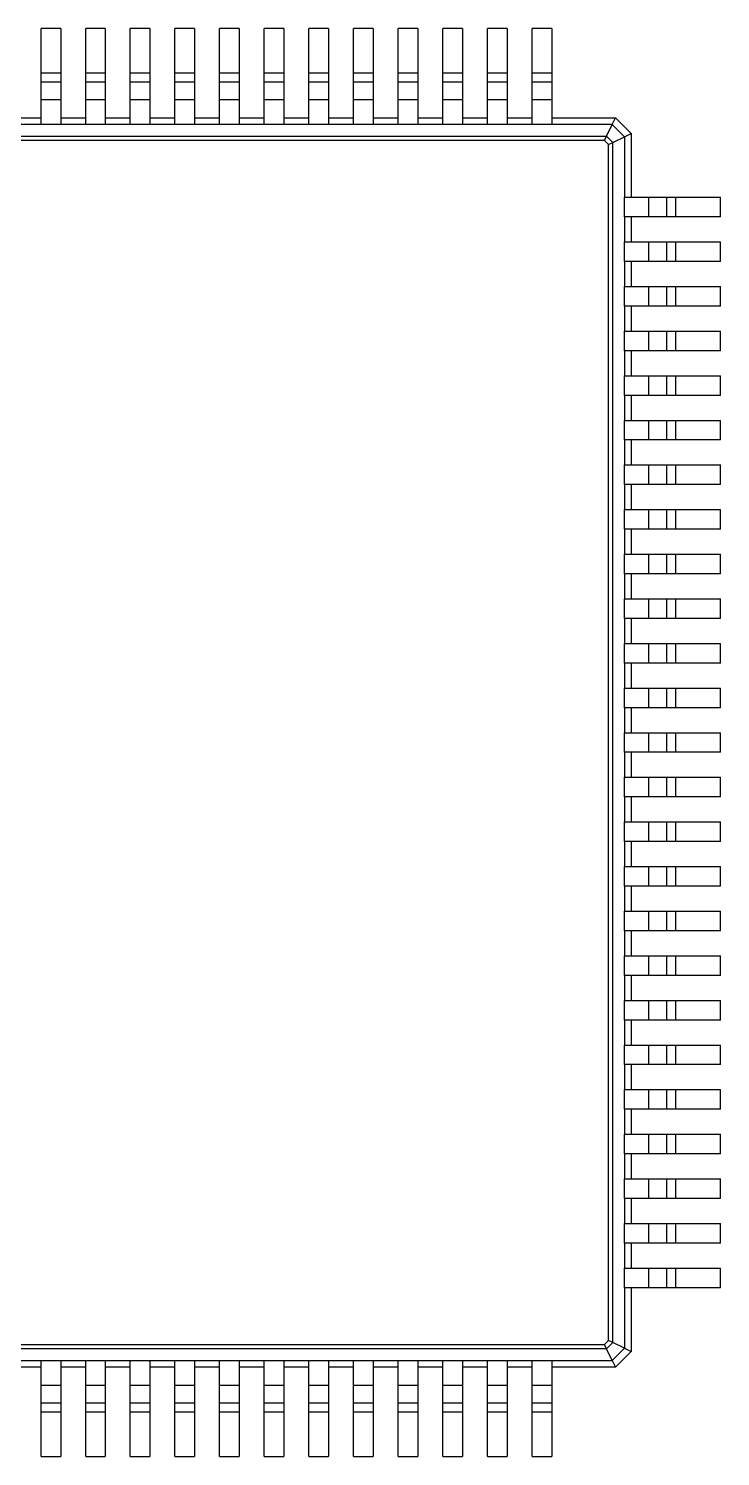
# Model space of a CAD drawing. Header units: millimetres. Extents: x -17 to 297, y -6 to 233.
# Drawn here: x 34.95 to 42.7, y 50.95 to 66.95 of the extents above; entities that cross this region are included whole.
import ezdxf

# ---------------------------------------------------------------- set-up
doc = ezdxf.new("R2010")
doc.units = ezdxf.units.MM
doc.header["$MEASUREMENT"] = 0
doc.layers.add('图层0000', color=7, linetype='Continuous', lineweight=25)

msp = doc.modelspace()

# ---------------------------------------------------------------- linework, layer by layer
at = {"layer": '图层0000', "color": 7, "linetype": 'Continuous', "lineweight": 25}
for p, q in [((35.092, 66.45), (35.092, 66.95)), ((35.312, 66.95), (35.092, 66.95)), ((35.312, 66.95), (35.312, 66.45)), ((35.592, 66.45), (35.592, 66.95)), ((35.812, 66.95), (35.592, 66.95)), ((35.812, 66.95), (35.812, 66.45)), ((36.092, 66.45), (36.092, 66.95)), ((36.312, 66.95), (36.092, 66.95)), ((36.312, 66.95), (36.312, 66.45)), ((36.592, 66.45), (36.592, 66.95)), ((36.812, 66.95), (36.592, 66.95)), ((36.812, 66.95), (36.812, 66.45)), ((37.092, 66.45), (37.092, 66.95)), ((37.312, 66.95), (37.092, 66.95)), ((37.312, 66.95), (37.312, 66.45)), ((37.592, 66.45), (37.592, 66.95)), ((37.812, 66.95), (37.592, 66.95)), ((37.812, 66.95), (37.812, 66.45)), ((38.092, 66.45), (38.092, 66.95)), ((38.312, 66.95), (38.092, 66.95)), ((38.312, 66.95), (38.312, 66.45)), ((38.592, 66.45), (38.592, 66.95)), ((38.812, 66.95), (38.592, 66.95)), ((38.812, 66.95), (38.812, 66.45)), ((39.092, 66.45), (39.092, 66.95)), ((39.312, 66.95), (39.092, 66.95)), ((39.312, 66.95), (39.312, 66.45)), ((39.592, 66.45), (39.592, 66.95)), ((39.812, 66.95), (39.592, 66.95)), ((39.812, 66.95), (39.812, 66.45)), ((40.092, 66.45), (40.092, 66.95)), ((40.312, 66.95), (40.092, 66.95)), ((40.312, 66.95), (40.312, 66.45)), ((40.592, 66.45), (40.592, 66.95)), ((40.812, 66.95), (40.592, 66.95)), ((40.812, 66.95), (40.812, 66.45)), ((35.092, 66.35), (35.092, 66.45)), ((35.312, 66.45), (35.092, 66.45)), ((35.312, 66.45), (35.312, 66.35)), ((35.592, 66.35), (35.592, 66.45)), ((35.812, 66.45), (35.592, 66.45)), ((35.812, 66.45), (35.812, 66.35)), ((36.092, 66.35), (36.092, 66.45)), ((36.312, 66.45), (36.092, 66.45)), ((36.312, 66.45), (36.312, 66.35)), ((36.592, 66.35), (36.592, 66.45)), ((36.812, 66.45), (36.592, 66.45)), ((36.812, 66.45), (36.812, 66.35)), ((37.092, 66.35), (37.092, 66.45)), ((37.312, 66.45), (37.092, 66.45)), ((37.312, 66.45), (37.312, 66.35)), ((37.592, 66.35), (37.592, 66.45)), ((37.812, 66.45), (37.592, 66.45)), ((37.812, 66.45), (37.812, 66.35)), ((38.092, 66.35), (38.092, 66.45)), ((38.312, 66.45), (38.092, 66.45)), ((38.312, 66.45), (38.312, 66.35)), ((38.592, 66.35), (38.592, 66.45)), ((38.812, 66.45), (38.592, 66.45)), ((38.812, 66.45), (38.812, 66.35)), ((39.092, 66.35), (39.092, 66.45)), ((39.312, 66.45), (39.092, 66.45)), ((39.312, 66.45), (39.312, 66.35)), ((39.592, 66.35), (39.592, 66.45)), ((39.812, 66.45), (39.592, 66.45)), ((39.812, 66.45), (39.812, 66.35)), ((40.092, 66.35), (40.092, 66.45)), ((40.312, 66.45), (40.092, 66.45)), ((40.312, 66.45), (40.312, 66.35)), ((40.592, 66.35), (40.592, 66.45)), ((40.812, 66.45), (40.592, 66.45)), ((40.812, 66.45), (40.812, 66.35)), ((35.092, 66.15), (35.092, 66.35)), ((35.312, 66.35), (35.092, 66.35)), ((35.312, 66.35), (35.092, 66.35)), ((35.312, 66.35), (35.312, 66.15)), ((35.592, 66.15), (35.592, 66.35)), ((35.812, 66.35), (35.592, 66.35)), ((35.812, 66.35), (35.592, 66.35)), ((35.812, 66.35), (35.812, 66.15)), ((36.092, 66.15), (36.092, 66.35)), ((36.312, 66.35), (36.092, 66.35)), ((36.312, 66.35), (36.092, 66.35)), ((36.312, 66.35), (36.312, 66.15)), ((36.592, 66.15), (36.592, 66.35)), ((36.812, 66.35), (36.592, 66.35)), ((36.812, 66.35), (36.592, 66.35)), ((36.812, 66.35), (36.812, 66.15)), ((37.092, 66.15), (37.092, 66.35)), ((37.312, 66.35), (37.092, 66.35)), ((37.312, 66.35), (37.092, 66.35)), ((37.312, 66.35), (37.312, 66.15)), ((37.592, 66.15), (37.592, 66.35)), ((37.812, 66.35), (37.592, 66.35)), ((37.812, 66.35), (37.592, 66.35)), ((37.812, 66.35), (37.812, 66.15)), ((38.092, 66.15), (38.092, 66.35)), ((38.312, 66.35), (38.092, 66.35)), ((38.312, 66.35), (38.092, 66.35)), ((38.312, 66.35), (38.312, 66.15)), ((38.592, 66.15), (38.592, 66.35)), ((38.812, 66.35), (38.592, 66.35)), ((38.812, 66.35), (38.592, 66.35)), ((38.812, 66.35), (38.812, 66.15)), ((39.092, 66.15), (39.092, 66.35)), ((39.312, 66.35), (39.092, 66.35)), ((39.312, 66.35), (39.092, 66.35)), ((39.312, 66.35), (39.312, 66.15)), ((39.592, 66.15), (39.592, 66.35)), ((39.812, 66.35), (39.592, 66.35)), ((39.812, 66.35), (39.592, 66.35)), ((39.812, 66.35), (39.812, 66.15)), ((40.092, 66.15), (40.092, 66.35)), ((40.312, 66.35), (40.092, 66.35)), ((40.312, 66.35), (40.092, 66.35)), ((40.312, 66.35), (40.312, 66.15)), ((40.592, 66.15), (40.592, 66.35)), ((40.812, 66.35), (40.592, 66.35)), ((40.812, 66.35), (40.592, 66.35)), ((40.812, 66.35), (40.812, 66.15)), ((35.092, 65.95), (35.092, 66.15)), ((35.312, 66.15), (35.092, 66.15)), ((35.312, 66.15), (35.312, 65.95)), ((35.592, 65.95), (35.592, 66.15)), ((35.812, 66.15), (35.592, 66.15)), ((35.812, 66.15), (35.812, 65.95)), ((36.092, 65.95), (36.092, 66.15)), ((36.312, 66.15), (36.092, 66.15)), ((36.312, 66.15), (36.312, 65.95)), ((36.592, 65.95), (36.592, 66.15)), ((36.812, 66.15), (36.592, 66.15)), ((36.812, 66.15), (36.812, 65.95)), ((37.092, 65.95), (37.092, 66.15)), ((37.312, 66.15), (37.092, 66.15)), ((37.312, 66.15), (37.312, 65.95)), ((37.592, 65.95), (37.592, 66.15)), ((37.812, 66.15), (37.592, 66.15)), ((37.812, 66.15), (37.812, 65.95)), ((38.092, 65.95), (38.092, 66.15)), ((38.312, 66.15), (38.092, 66.15)), ((38.312, 66.15), (38.312, 65.95)), ((38.592, 65.95), (38.592, 66.15)), ((38.812, 66.15), (38.592, 66.15)), ((38.812, 66.15), (38.812, 65.95)), ((39.092, 65.95), (39.092, 66.15)), ((39.312, 66.15), (39.092, 66.15)), ((39.312, 66.15), (39.312, 65.95)), ((39.592, 65.95), (39.592, 66.15)), ((39.812, 66.15), (39.592, 66.15)), ((39.812, 66.15), (39.812, 65.95)), ((40.092, 65.95), (40.092, 66.15)), ((40.312, 66.15), (40.092, 66.15)), ((40.312, 66.15), (40.312, 65.95)), ((40.592, 65.95), (40.592, 66.15)), ((40.812, 66.15), (40.592, 66.15)), ((40.812, 66.15), (40.812, 65.95)), ((34.812, 65.95), (35.092, 65.95)), ((35.092, 65.875), (35.092, 65.95)), ((35.312, 65.95), (35.592, 65.95)), ((35.312, 65.95), (35.312, 65.875)), ((35.592, 65.875), (35.592, 65.95)), ((35.812, 65.95), (36.092, 65.95)), ((35.812, 65.95), (35.812, 65.875)), ((36.092, 65.875), (36.092, 65.95)), ((36.312, 65.95), (36.592, 65.95)), ((36.312, 65.95), (36.312, 65.875)), ((36.592, 65.875), (36.592, 65.95)), ((36.812, 65.95), (37.092, 65.95)), ((36.812, 65.95), (36.812, 65.875)), ((37.092, 65.875), (37.092, 65.95)), ((37.312, 65.95), (37.592, 65.95)), ((37.312, 65.95), (37.312, 65.875)), ((37.592, 65.875), (37.592, 65.95)), ((37.812, 65.95), (38.092, 65.95)), ((37.812, 65.95), (37.812, 65.875)), ((38.092, 65.875), (38.092, 65.95)), ((38.312, 65.95), (38.592, 65.95)), ((38.312, 65.95), (38.312, 65.875)), ((38.592, 65.875), (38.592, 65.95)), ((38.812, 65.95), (39.092, 65.95)), ((38.812, 65.95), (38.812, 65.875)), ((39.092, 65.875), (39.092, 65.95)), ((39.312, 65.95), (39.592, 65.95)), ((39.312, 65.95), (39.312, 65.875)), ((39.592, 65.875), (39.592, 65.95)), ((39.812, 65.95), (40.092, 65.95)), ((39.812, 65.95), (39.812, 65.875)), ((40.092, 65.875), (40.092, 65.95)), ((40.312, 65.95), (40.592, 65.95)), ((40.312, 65.95), (40.312, 65.875)), ((40.592, 65.875), (40.592, 65.95)), ((40.812, 65.95), (41.527, 65.95)), ((40.812, 65.95), (40.812, 65.875)), ((41.49, 65.875), (41.527, 65.95)), ((41.527, 65.95), (41.702, 65.775)), ((35.092, 65.875), (34.812, 65.875)), ((35.312, 65.875), (35.092, 65.875)), ((35.592, 65.875), (35.312, 65.875)), ((35.812, 65.875), (35.592, 65.875)), ((36.092, 65.875), (35.812, 65.875)), ((36.312, 65.875), (36.092, 65.875)), ((36.592, 65.875), (36.312, 65.875)), ((36.812, 65.875), (36.592, 65.875)), ((37.092, 65.875), (36.812, 65.875)), ((37.312, 65.875), (37.092, 65.875)), ((37.592, 65.875), (37.312, 65.875)), ((37.812, 65.875), (37.592, 65.875)), ((38.092, 65.875), (37.812, 65.875)), ((38.312, 65.875), (38.092, 65.875)), ((38.592, 65.875), (38.312, 65.875)), ((38.812, 65.875), (38.592, 65.875)), ((39.092, 65.875), (38.812, 65.875)), ((39.312, 65.875), (39.092, 65.875)), ((39.592, 65.875), (39.312, 65.875)), ((39.812, 65.875), (39.592, 65.875)), ((40.092, 65.875), (39.812, 65.875)), ((40.312, 65.875), (40.092, 65.875)), ((40.592, 65.875), (40.312, 65.875)), ((40.812, 65.875), (40.592, 65.875)), ((41.49, 65.875), (40.812, 65.875)), ((41.425, 65.745), (41.49, 65.875)), ((41.49, 65.875), (41.627, 65.738)), ((41.627, 65.738), (41.702, 65.775)), ((41.702, 65.775), (41.702, 65.06)), ((27.98, 65.745), (41.425, 65.745)), ((41.405, 65.696), (28, 65.696)), ((41.405, 65.696), (41.425, 65.745)), ((41.449, 65.652), (41.405, 65.696)), ((41.425, 65.745), (41.497, 65.673)), ((41.449, 65.652), (41.497, 65.673)), ((41.449, 52.248), (41.449, 65.652)), ((41.497, 65.673), (41.627, 65.738)), ((41.497, 52.227), (41.497, 65.673)), ((41.627, 65.738), (41.627, 65.06)), ((41.627, 64.84), (41.627, 65.06)), ((41.627, 65.06), (41.702, 65.06)), ((41.702, 65.06), (41.902, 65.06)), ((41.902, 65.06), (42.102, 65.06)), ((41.902, 64.84), (41.902, 65.06)), ((42.102, 65.06), (42.202, 65.06)), ((42.102, 64.84), (42.102, 65.06)), ((42.102, 64.84), (42.102, 65.06)), ((42.202, 65.06), (42.702, 65.06)), ((42.202, 64.84), (42.202, 65.06)), ((42.702, 64.84), (42.702, 65.06)), ((41.627, 64.84), (41.627, 64.56)), ((41.702, 64.84), (41.627, 64.84)), ((41.702, 64.84), (41.702, 64.56)), ((41.902, 64.84), (41.702, 64.84)), ((42.102, 64.84), (41.902, 64.84)), ((42.202, 64.84), (42.102, 64.84)), ((42.702, 64.84), (42.202, 64.84)), ((41.627, 64.34), (41.627, 64.56)), ((41.627, 64.56), (41.702, 64.56)), ((41.702, 64.56), (41.902, 64.56)), ((41.902, 64.56), (42.102, 64.56)), ((41.902, 64.34), (41.902, 64.56)), ((42.102, 64.56), (42.202, 64.56)), ((42.102, 64.34), (42.102, 64.56)), ((42.102, 64.34), (42.102, 64.56)), ((42.202, 64.56), (42.702, 64.56)), ((42.202, 64.34), (42.202, 64.56)), ((42.702, 64.34), (42.702, 64.56)), ((41.627, 64.34), (41.627, 64.06)), ((41.702, 64.34), (41.627, 64.34)), ((41.702, 64.34), (41.702, 64.06)), ((41.902, 64.34), (41.702, 64.34)), ((42.102, 64.34), (41.902, 64.34)), ((42.202, 64.34), (42.102, 64.34)), ((42.702, 64.34), (42.202, 64.34)), ((41.627, 63.84), (41.627, 64.06)), ((41.627, 64.06), (41.702, 64.06)), ((41.702, 64.06), (41.902, 64.06)), ((41.902, 64.06), (42.102, 64.06)), ((41.902, 63.84), (41.902, 64.06)), ((42.102, 64.06), (42.202, 64.06)), ((42.102, 63.84), (42.102, 64.06)), ((42.102, 63.84), (42.102, 64.06)), ((42.202, 64.06), (42.702, 64.06)), ((42.202, 63.84), (42.202, 64.06)), ((42.702, 63.84), (42.702, 64.06)), ((41.627, 63.84), (41.627, 63.56)), ((41.702, 63.84), (41.627, 63.84)), ((41.702, 63.84), (41.702, 63.56)), ((41.902, 63.84), (41.702, 63.84)), ((42.102, 63.84), (41.902, 63.84)), ((42.202, 63.84), (42.102, 63.84)), ((42.702, 63.84), (42.202, 63.84)), ((41.627, 63.34), (41.627, 63.56)), ((41.627, 63.56), (41.702, 63.56)), ((41.702, 63.56), (41.902, 63.56)), ((41.902, 63.56), (42.102, 63.56)), ((41.902, 63.34), (41.902, 63.56)), ((42.102, 63.56), (42.202, 63.56)), ((42.102, 63.34), (42.102, 63.56)), ((42.102, 63.34), (42.102, 63.56)), ((42.202, 63.56), (42.702, 63.56)), ((42.202, 63.34), (42.202, 63.56)), ((42.702, 63.34), (42.702, 63.56)), ((41.627, 63.34), (41.627, 63.06)), ((41.702, 63.34), (41.627, 63.34)), ((41.702, 63.34), (41.702, 63.06)), ((41.902, 63.34), (41.702, 63.34)), ((42.102, 63.34), (41.902, 63.34)), ((42.202, 63.34), (42.102, 63.34)), ((42.702, 63.34), (42.202, 63.34)), ((41.627, 62.84), (41.627, 63.06)), ((41.627, 63.06), (41.702, 63.06)), ((41.702, 63.06), (41.902, 63.06)), ((41.902, 63.06), (42.102, 63.06)), ((41.902, 62.84), (41.902, 63.06)), ((42.102, 63.06), (42.202, 63.06)), ((42.102, 62.84), (42.102, 63.06)), ((42.102, 62.84), (42.102, 63.06)), ((42.202, 63.06), (42.702, 63.06)), ((42.202, 62.84), (42.202, 63.06)), ((42.702, 62.84), (42.702, 63.06)), ((41.627, 62.84), (41.627, 62.56)), ((41.702, 62.84), (41.627, 62.84)), ((41.702, 62.84), (41.702, 62.56)), ((41.902, 62.84), (41.702, 62.84)), ((42.102, 62.84), (41.902, 62.84)), ((42.202, 62.84), (42.102, 62.84)), ((42.702, 62.84), (42.202, 62.84)), ((41.627, 62.34), (41.627, 62.56)), ((41.627, 62.56), (41.702, 62.56)), ((41.702, 62.56), (41.902, 62.56)), ((41.902, 62.56), (42.102, 62.56)), ((41.902, 62.34), (41.902, 62.56)), ((42.102, 62.56), (42.202, 62.56)), ((42.102, 62.34), (42.102, 62.56)), ((42.102, 62.34), (42.102, 62.56)), ((42.202, 62.56), (42.702, 62.56)), ((42.202, 62.34), (42.202, 62.56)), ((42.702, 62.34), (42.702, 62.56)), ((41.627, 62.34), (41.627, 62.06)), ((41.702, 62.34), (41.627, 62.34)), ((41.702, 62.34), (41.702, 62.06)), ((41.902, 62.34), (41.702, 62.34)), ((42.102, 62.34), (41.902, 62.34)), ((42.202, 62.34), (42.102, 62.34)), ((42.702, 62.34), (42.202, 62.34)), ((41.627, 61.84), (41.627, 62.06)), ((41.627, 62.06), (41.702, 62.06)), ((41.702, 62.06), (41.902, 62.06)), ((41.902, 62.06), (42.102, 62.06)), ((41.902, 61.84), (41.902, 62.06)), ((42.102, 62.06), (42.202, 62.06)), ((42.102, 61.84), (42.102, 62.06)), ((42.102, 61.84), (42.102, 62.06)), ((42.202, 62.06), (42.702, 62.06)), ((42.202, 61.84), (42.202, 62.06)), ((42.702, 61.84), (42.702, 62.06)), ((41.627, 61.84), (41.627, 61.56)), ((41.702, 61.84), (41.627, 61.84)), ((41.702, 61.84), (41.702, 61.56)), ((41.902, 61.84), (41.702, 61.84)), ((42.102, 61.84), (41.902, 61.84)), ((42.202, 61.84), (42.102, 61.84)), ((42.702, 61.84), (42.202, 61.84)), ((41.627, 61.34), (41.627, 61.56)), ((41.627, 61.56), (41.702, 61.56)), ((41.702, 61.56), (41.902, 61.56)), ((41.902, 61.56), (42.102, 61.56)), ((41.902, 61.34), (41.902, 61.56)), ((42.102, 61.56), (42.202, 61.56)), ((42.102, 61.34), (42.102, 61.56)), ((42.102, 61.34), (42.102, 61.56)), ((42.202, 61.56), (42.702, 61.56)), ((42.202, 61.34), (42.202, 61.56)), ((42.702, 61.34), (42.702, 61.56)), ((41.627, 61.34), (41.627, 61.06)), ((41.702, 61.34), (41.627, 61.34)), ((41.702, 61.34), (41.702, 61.06)), ((41.902, 61.34), (41.702, 61.34)), ((42.102, 61.34), (41.902, 61.34)), ((42.202, 61.34), (42.102, 61.34)), ((42.702, 61.34), (42.202, 61.34)), ((41.627, 60.84), (41.627, 61.06)), ((41.627, 61.06), (41.702, 61.06)), ((41.702, 61.06), (41.902, 61.06)), ((41.902, 61.06), (42.102, 61.06)), ((41.902, 60.84), (41.902, 61.06)), ((42.102, 61.06), (42.202, 61.06)), ((42.102, 60.84), (42.102, 61.06)), ((42.102, 60.84), (42.102, 61.06)), ((42.202, 61.06), (42.702, 61.06)), ((42.202, 60.84), (42.202, 61.06)), ((42.702, 60.84), (42.702, 61.06)), ((41.627, 60.84), (41.627, 60.56)), ((41.702, 60.84), (41.627, 60.84)), ((41.702, 60.84), (41.702, 60.56)), ((41.902, 60.84), (41.702, 60.84)), ((42.102, 60.84), (41.902, 60.84)), ((42.202, 60.84), (42.102, 60.84)), ((42.702, 60.84), (42.202, 60.84)), ((41.627, 60.34), (41.627, 60.56)), ((41.627, 60.56), (41.702, 60.56)), ((41.702, 60.56), (41.902, 60.56)), ((41.902, 60.56), (42.102, 60.56)), ((41.902, 60.34), (41.902, 60.56)), ((42.102, 60.56), (42.202, 60.56)), ((42.102, 60.34), (42.102, 60.56)), ((42.102, 60.34), (42.102, 60.56)), ((42.202, 60.56), (42.702, 60.56)), ((42.202, 60.34), (42.202, 60.56)), ((42.702, 60.34), (42.702, 60.56)), ((41.627, 60.34), (41.627, 60.06)), ((41.702, 60.34), (41.627, 60.34)), ((41.702, 60.34), (41.702, 60.06)), ((41.902, 60.34), (41.702, 60.34)), ((42.102, 60.34), (41.902, 60.34)), ((42.202, 60.34), (42.102, 60.34)), ((42.702, 60.34), (42.202, 60.34)), ((41.627, 59.84), (41.627, 60.06)), ((41.627, 60.06), (41.702, 60.06)), ((41.702, 60.06), (41.902, 60.06)), ((41.902, 60.06), (42.102, 60.06)), ((41.902, 59.84), (41.902, 60.06)), ((42.102, 60.06), (42.202, 60.06)), ((42.102, 59.84), (42.102, 60.06)), ((42.102, 59.84), (42.102, 60.06)), ((42.202, 60.06), (42.702, 60.06)), ((42.202, 59.84), (42.202, 60.06)), ((42.702, 59.84), (42.702, 60.06)), ((41.627, 59.84), (41.627, 59.56)), ((41.702, 59.84), (41.627, 59.84)), ((41.702, 59.84), (41.702, 59.56)), ((41.902, 59.84), (41.702, 59.84)), ((42.102, 59.84), (41.902, 59.84)), ((42.202, 59.84), (42.102, 59.84)), ((42.702, 59.84), (42.202, 59.84)), ((41.627, 59.34), (41.627, 59.56)), ((41.627, 59.56), (41.702, 59.56)), ((41.702, 59.56), (41.902, 59.56)), ((41.902, 59.56), (42.102, 59.56)), ((41.902, 59.34), (41.902, 59.56)), ((42.102, 59.56), (42.202, 59.56)), ((42.102, 59.34), (42.102, 59.56)), ((42.102, 59.34), (42.102, 59.56)), ((42.202, 59.56), (42.702, 59.56)), ((42.202, 59.34), (42.202, 59.56)), ((42.702, 59.34), (42.702, 59.56)), ((41.627, 59.34), (41.627, 59.06)), ((41.702, 59.34), (41.627, 59.34)), ((41.702, 59.34), (41.702, 59.06)), ((41.902, 59.34), (41.702, 59.34)), ((42.102, 59.34), (41.902, 59.34)), ((42.202, 59.34), (42.102, 59.34)), ((42.702, 59.34), (42.202, 59.34)), ((41.627, 58.84), (41.627, 59.06)), ((41.627, 59.06), (41.702, 59.06)), ((41.702, 59.06), (41.902, 59.06)), ((41.902, 59.06), (42.102, 59.06)), ((41.902, 58.84), (41.902, 59.06)), ((42.102, 59.06), (42.202, 59.06)), ((42.102, 58.84), (42.102, 59.06)), ((42.102, 58.84), (42.102, 59.06)), ((42.202, 59.06), (42.702, 59.06)), ((42.202, 58.84), (42.202, 59.06)), ((42.702, 58.84), (42.702, 59.06)), ((41.627, 58.84), (41.627, 58.56)), ((41.702, 58.84), (41.627, 58.84)), ((41.702, 58.84), (41.702, 58.56)), ((41.902, 58.84), (41.702, 58.84)), ((42.102, 58.84), (41.902, 58.84)), ((42.202, 58.84), (42.102, 58.84)), ((42.702, 58.84), (42.202, 58.84)), ((41.627, 58.34), (41.627, 58.56)), ((41.627, 58.56), (41.702, 58.56)), ((41.702, 58.56), (41.902, 58.56)), ((41.902, 58.56), (42.102, 58.56)), ((41.902, 58.34), (41.902, 58.56)), ((42.102, 58.56), (42.202, 58.56)), ((42.102, 58.34), (42.102, 58.56)), ((42.102, 58.34), (42.102, 58.56)), ((42.202, 58.56), (42.702, 58.56)), ((42.202, 58.34), (42.202, 58.56)), ((42.702, 58.34), (42.702, 58.56)), ((41.627, 58.34), (41.627, 58.06)), ((41.702, 58.34), (41.627, 58.34)), ((41.702, 58.34), (41.702, 58.06)), ((41.902, 58.34), (41.702, 58.34)), ((42.102, 58.34), (41.902, 58.34)), ((42.202, 58.34), (42.102, 58.34)), ((42.702, 58.34), (42.202, 58.34)), ((41.627, 57.84), (41.627, 58.06)), ((41.627, 58.06), (41.702, 58.06)), ((41.702, 58.06), (41.902, 58.06)), ((41.902, 58.06), (42.102, 58.06)), ((41.902, 57.84), (41.902, 58.06)), ((42.102, 58.06), (42.202, 58.06)), ((42.102, 57.84), (42.102, 58.06)), ((42.102, 57.84), (42.102, 58.06)), ((42.202, 58.06), (42.702, 58.06)), ((42.202, 57.84), (42.202, 58.06)), ((42.702, 57.84), (42.702, 58.06)), ((41.627, 57.84), (41.627, 57.56)), ((41.702, 57.84), (41.627, 57.84)), ((41.702, 57.84), (41.702, 57.56)), ((41.902, 57.84), (41.702, 57.84)), ((42.102, 57.84), (41.902, 57.84)), ((42.202, 57.84), (42.102, 57.84)), ((42.702, 57.84), (42.202, 57.84)), ((41.627, 57.34), (41.627, 57.56)), ((41.627, 57.56), (41.702, 57.56)), ((41.702, 57.56), (41.902, 57.56)), ((41.902, 57.56), (42.102, 57.56)), ((41.902, 57.34), (41.902, 57.56)), ((42.102, 57.56), (42.202, 57.56)), ((42.102, 57.34), (42.102, 57.56)), ((42.102, 57.34), (42.102, 57.56)), ((42.202, 57.56), (42.702, 57.56)), ((42.202, 57.34), (42.202, 57.56)), ((42.702, 57.34), (42.702, 57.56)), ((41.627, 57.34), (41.627, 57.06)), ((41.702, 57.34), (41.627, 57.34)), ((41.702, 57.34), (41.702, 57.06)), ((41.902, 57.34), (41.702, 57.34)), ((42.102, 57.34), (41.902, 57.34)), ((42.202, 57.34), (42.102, 57.34)), ((42.702, 57.34), (42.202, 57.34)), ((41.627, 56.84), (41.627, 57.06)), ((41.627, 57.06), (41.702, 57.06)), ((41.702, 57.06), (41.902, 57.06)), ((41.902, 57.06), (42.102, 57.06)), ((41.902, 56.84), (41.902, 57.06)), ((42.102, 57.06), (42.202, 57.06)), ((42.102, 56.84), (42.102, 57.06)), ((42.102, 56.84), (42.102, 57.06)), ((42.202, 57.06), (42.702, 57.06)), ((42.202, 56.84), (42.202, 57.06)), ((42.702, 56.84), (42.702, 57.06)), ((41.627, 56.84), (41.627, 56.56)), ((41.702, 56.84), (41.627, 56.84)), ((41.702, 56.84), (41.702, 56.56)), ((41.902, 56.84), (41.702, 56.84)), ((42.102, 56.84), (41.902, 56.84)), ((42.202, 56.84), (42.102, 56.84)), ((42.702, 56.84), (42.202, 56.84)), ((41.627, 56.34), (41.627, 56.56)), ((41.627, 56.56), (41.702, 56.56)), ((41.702, 56.56), (41.902, 56.56)), ((41.902, 56.56), (42.102, 56.56)), ((41.902, 56.34), (41.902, 56.56)), ((42.102, 56.56), (42.202, 56.56)), ((42.102, 56.34), (42.102, 56.56)), ((42.102, 56.34), (42.102, 56.56)), ((42.202, 56.56), (42.702, 56.56)), ((42.202, 56.34), (42.202, 56.56)), ((42.702, 56.34), (42.702, 56.56)), ((41.627, 56.34), (41.627, 56.06)), ((41.702, 56.34), (41.627, 56.34)), ((41.702, 56.34), (41.702, 56.06)), ((41.902, 56.34), (41.702, 56.34)), ((42.102, 56.34), (41.902, 56.34)), ((42.202, 56.34), (42.102, 56.34)), ((42.702, 56.34), (42.202, 56.34)), ((41.627, 55.84), (41.627, 56.06)), ((41.627, 56.06), (41.702, 56.06)), ((41.702, 56.06), (41.902, 56.06)), ((41.902, 56.06), (42.102, 56.06)), ((41.902, 55.84), (41.902, 56.06)), ((42.102, 56.06), (42.202, 56.06)), ((42.102, 55.84), (42.102, 56.06)), ((42.102, 55.84), (42.102, 56.06)), ((42.202, 56.06), (42.702, 56.06)), ((42.202, 55.84), (42.202, 56.06)), ((42.702, 55.84), (42.702, 56.06)), ((41.627, 55.84), (41.627, 55.56)), ((41.702, 55.84), (41.627, 55.84)), ((41.702, 55.84), (41.702, 55.56)), ((41.902, 55.84), (41.702, 55.84)), ((42.102, 55.84), (41.902, 55.84)), ((42.202, 55.84), (42.102, 55.84)), ((42.702, 55.84), (42.202, 55.84)), ((41.627, 55.34), (41.627, 55.56)), ((41.627, 55.56), (41.702, 55.56)), ((41.702, 55.56), (41.902, 55.56)), ((41.902, 55.56), (42.102, 55.56)), ((41.902, 55.34), (41.902, 55.56)), ((42.102, 55.56), (42.202, 55.56)), ((42.102, 55.34), (42.102, 55.56)), ((42.102, 55.34), (42.102, 55.56)), ((42.202, 55.56), (42.702, 55.56)), ((42.202, 55.34), (42.202, 55.56)), ((42.702, 55.34), (42.702, 55.56)), ((41.627, 55.34), (41.627, 55.06)), ((41.702, 55.34), (41.627, 55.34)), ((41.702, 55.34), (41.702, 55.06)), ((41.902, 55.34), (41.702, 55.34)), ((42.102, 55.34), (41.902, 55.34)), ((42.202, 55.34), (42.102, 55.34)), ((42.702, 55.34), (42.202, 55.34)), ((41.627, 54.84), (41.627, 55.06)), ((41.627, 55.06), (41.702, 55.06)), ((41.702, 55.06), (41.902, 55.06)), ((41.902, 55.06), (42.102, 55.06)), ((41.902, 54.84), (41.902, 55.06)), ((42.102, 55.06), (42.202, 55.06)), ((42.102, 54.84), (42.102, 55.06)), ((42.102, 54.84), (42.102, 55.06)), ((42.202, 55.06), (42.702, 55.06)), ((42.202, 54.84), (42.202, 55.06)), ((42.702, 54.84), (42.702, 55.06)), ((41.627, 54.84), (41.627, 54.56)), ((41.702, 54.84), (41.627, 54.84)), ((41.702, 54.84), (41.702, 54.56)), ((41.902, 54.84), (41.702, 54.84)), ((42.102, 54.84), (41.902, 54.84)), ((42.202, 54.84), (42.102, 54.84)), ((42.702, 54.84), (42.202, 54.84)), ((41.627, 54.34), (41.627, 54.56)), ((41.627, 54.56), (41.702, 54.56)), ((41.702, 54.56), (41.902, 54.56)), ((41.902, 54.56), (42.102, 54.56)), ((41.902, 54.34), (41.902, 54.56)), ((42.102, 54.56), (42.202, 54.56)), ((42.102, 54.34), (42.102, 54.56)), ((42.102, 54.34), (42.102, 54.56)), ((42.202, 54.56), (42.702, 54.56)), ((42.202, 54.34), (42.202, 54.56)), ((42.702, 54.34), (42.702, 54.56)), ((41.627, 54.34), (41.627, 54.06)), ((41.702, 54.34), (41.627, 54.34)), ((41.702, 54.34), (41.702, 54.06)), ((41.902, 54.34), (41.702, 54.34)), ((42.102, 54.34), (41.902, 54.34)), ((42.202, 54.34), (42.102, 54.34)), ((42.702, 54.34), (42.202, 54.34)), ((41.627, 53.84), (41.627, 54.06)), ((41.627, 54.06), (41.702, 54.06)), ((41.702, 54.06), (41.902, 54.06)), ((41.902, 54.06), (42.102, 54.06)), ((41.902, 53.84), (41.902, 54.06)), ((42.102, 54.06), (42.202, 54.06)), ((42.102, 53.84), (42.102, 54.06)), ((42.102, 53.84), (42.102, 54.06)), ((42.202, 54.06), (42.702, 54.06)), ((42.202, 53.84), (42.202, 54.06)), ((42.702, 53.84), (42.702, 54.06)), ((41.627, 53.84), (41.627, 53.56)), ((41.702, 53.84), (41.627, 53.84)), ((41.702, 53.84), (41.702, 53.56)), ((41.902, 53.84), (41.702, 53.84)), ((42.102, 53.84), (41.902, 53.84)), ((42.202, 53.84), (42.102, 53.84)), ((42.702, 53.84), (42.202, 53.84)), ((41.627, 53.34), (41.627, 53.56)), ((41.627, 53.56), (41.702, 53.56)), ((41.702, 53.56), (41.902, 53.56)), ((41.902, 53.56), (42.102, 53.56)), ((41.902, 53.34), (41.902, 53.56)), ((42.102, 53.56), (42.202, 53.56)), ((42.102, 53.34), (42.102, 53.56)), ((42.102, 53.34), (42.102, 53.56)), ((42.202, 53.56), (42.702, 53.56)), ((42.202, 53.34), (42.202, 53.56)), ((42.702, 53.34), (42.702, 53.56)), ((41.627, 53.34), (41.627, 53.06)), ((41.702, 53.34), (41.627, 53.34)), ((41.702, 53.34), (41.702, 53.06)), ((41.902, 53.34), (41.702, 53.34)), ((42.102, 53.34), (41.902, 53.34)), ((42.202, 53.34), (42.102, 53.34)), ((42.702, 53.34), (42.202, 53.34)), ((41.627, 52.84), (41.627, 53.06)), ((41.627, 53.06), (41.702, 53.06)), ((41.702, 53.06), (41.902, 53.06)), ((41.902, 53.06), (42.102, 53.06)), ((41.902, 52.84), (41.902, 53.06)), ((42.102, 53.06), (42.202, 53.06)), ((42.102, 52.84), (42.102, 53.06)), ((42.102, 52.84), (42.102, 53.06)), ((42.202, 53.06), (42.702, 53.06)), ((42.202, 52.84), (42.202, 53.06)), ((42.702, 52.84), (42.702, 53.06)), ((41.627, 52.84), (41.627, 52.163)), ((41.702, 52.84), (41.627, 52.84)), ((41.702, 52.84), (41.702, 52.125)), ((41.902, 52.84), (41.702, 52.84)), ((42.102, 52.84), (41.902, 52.84)), ((42.202, 52.84), (42.102, 52.84)), ((42.702, 52.84), (42.202, 52.84)), ((28, 52.204), (41.405, 52.204)), ((41.405, 52.204), (41.449, 52.248)), ((41.425, 52.155), (41.405, 52.204)), ((41.425, 52.155), (41.497, 52.227)), ((41.497, 52.227), (41.449, 52.248)), ((41.627, 52.163), (41.49, 52.025)), ((41.627, 52.163), (41.497, 52.227)), ((41.627, 52.163), (41.702, 52.125)), ((41.425, 52.155), (27.98, 52.155)), ((34.812, 52.025), (35.092, 52.025)), ((35.092, 52.025), (35.312, 52.025)), ((35.092, 51.95), (35.092, 52.025)), ((35.312, 52.025), (35.592, 52.025)), ((35.312, 52.025), (35.312, 51.95)), ((35.592, 52.025), (35.812, 52.025)), ((35.592, 51.95), (35.592, 52.025)), ((35.812, 52.025), (36.092, 52.025)), ((35.812, 52.025), (35.812, 51.95)), ((36.092, 52.025), (36.312, 52.025)), ((36.092, 51.95), (36.092, 52.025)), ((36.312, 52.025), (36.592, 52.025)), ((36.312, 52.025), (36.312, 51.95)), ((36.592, 52.025), (36.812, 52.025)), ((36.592, 51.95), (36.592, 52.025)), ((36.812, 52.025), (37.092, 52.025)), ((36.812, 52.025), (36.812, 51.95)), ((37.092, 52.025), (37.312, 52.025)), ((37.092, 51.95), (37.092, 52.025)), ((37.312, 52.025), (37.592, 52.025)), ((37.312, 52.025), (37.312, 51.95)), ((37.592, 52.025), (37.812, 52.025)), ((37.592, 51.95), (37.592, 52.025)), ((37.812, 52.025), (38.092, 52.025)), ((37.812, 52.025), (37.812, 51.95)), ((38.092, 52.025), (38.312, 52.025)), ((38.092, 51.95), (38.092, 52.025)), ((38.312, 52.025), (38.592, 52.025)), ((38.312, 52.025), (38.312, 51.95)), ((38.592, 52.025), (38.812, 52.025)), ((38.592, 51.95), (38.592, 52.025)), ((38.812, 52.025), (39.092, 52.025)), ((38.812, 52.025), (38.812, 51.95)), ((39.092, 52.025), (39.312, 52.025)), ((39.092, 51.95), (39.092, 52.025)), ((39.312, 52.025), (39.592, 52.025)), ((39.312, 52.025), (39.312, 51.95)), ((39.592, 52.025), (39.812, 52.025)), ((39.592, 51.95), (39.592, 52.025)), ((39.812, 52.025), (40.092, 52.025)), ((39.812, 52.025), (39.812, 51.95)), ((40.092, 52.025), (40.312, 52.025)), ((40.092, 51.95), (40.092, 52.025)), ((40.312, 52.025), (40.592, 52.025)), ((40.312, 52.025), (40.312, 51.95)), ((40.592, 52.025), (40.812, 52.025)), ((40.592, 51.95), (40.592, 52.025)), ((40.812, 52.025), (41.49, 52.025)), ((40.812, 52.025), (40.812, 51.95)), ((41.49, 52.025), (41.425, 52.155)), ((41.49, 52.025), (41.527, 51.95)), ((41.702, 52.125), (41.527, 51.95)), ((35.092, 51.95), (34.812, 51.95)), ((35.092, 51.75), (35.092, 51.95)), ((35.592, 51.95), (35.312, 51.95)), ((35.312, 51.95), (35.312, 51.75)), ((35.592, 51.75), (35.592, 51.95)), ((36.092, 51.95), (35.812, 51.95)), ((35.812, 51.95), (35.812, 51.75)), ((36.092, 51.75), (36.092, 51.95)), ((36.592, 51.95), (36.312, 51.95)), ((36.312, 51.95), (36.312, 51.75)), ((36.592, 51.75), (36.592, 51.95)), ((37.092, 51.95), (36.812, 51.95)), ((36.812, 51.95), (36.812, 51.75)), ((37.092, 51.75), (37.092, 51.95)), ((37.592, 51.95), (37.312, 51.95)), ((37.312, 51.95), (37.312, 51.75)), ((37.592, 51.75), (37.592, 51.95)), ((38.092, 51.95), (37.812, 51.95)), ((37.812, 51.95), (37.812, 51.75)), ((38.092, 51.75), (38.092, 51.95)), ((38.592, 51.95), (38.312, 51.95)), ((38.312, 51.95), (38.312, 51.75)), ((38.592, 51.75), (38.592, 51.95)), ((39.092, 51.95), (38.812, 51.95)), ((38.812, 51.95), (38.812, 51.75)), ((39.092, 51.75), (39.092, 51.95)), ((39.592, 51.95), (39.312, 51.95)), ((39.312, 51.95), (39.312, 51.75)), ((39.592, 51.75), (39.592, 51.95)), ((40.092, 51.95), (39.812, 51.95)), ((39.812, 51.95), (39.812, 51.75)), ((40.092, 51.75), (40.092, 51.95)), ((40.592, 51.95), (40.312, 51.95)), ((40.312, 51.95), (40.312, 51.75)), ((40.592, 51.75), (40.592, 51.95)), ((41.527, 51.95), (40.812, 51.95)), ((40.812, 51.95), (40.812, 51.75)), ((35.092, 51.55), (35.092, 51.75)), ((35.092, 51.75), (35.312, 51.75)), ((35.312, 51.75), (35.312, 51.55)), ((35.592, 51.55), (35.592, 51.75)), ((35.592, 51.75), (35.812, 51.75)), ((35.812, 51.75), (35.812, 51.55)), ((36.092, 51.55), (36.092, 51.75)), ((36.092, 51.75), (36.312, 51.75)), ((36.312, 51.75), (36.312, 51.55)), ((36.592, 51.55), (36.592, 51.75)), ((36.592, 51.75), (36.812, 51.75)), ((36.812, 51.75), (36.812, 51.55)), ((37.092, 51.55), (37.092, 51.75)), ((37.092, 51.75), (37.312, 51.75)), ((37.312, 51.75), (37.312, 51.55)), ((37.592, 51.55), (37.592, 51.75)), ((37.592, 51.75), (37.812, 51.75)), ((37.812, 51.75), (37.812, 51.55)), ((38.092, 51.55), (38.092, 51.75)), ((38.092, 51.75), (38.312, 51.75)), ((38.312, 51.75), (38.312, 51.55)), ((38.592, 51.55), (38.592, 51.75)), ((38.592, 51.75), (38.812, 51.75)), ((38.812, 51.75), (38.812, 51.55)), ((39.092, 51.55), (39.092, 51.75)), ((39.092, 51.75), (39.312, 51.75)), ((39.312, 51.75), (39.312, 51.55)), ((39.592, 51.55), (39.592, 51.75)), ((39.592, 51.75), (39.812, 51.75)), ((39.812, 51.75), (39.812, 51.55)), ((40.092, 51.55), (40.092, 51.75)), ((40.092, 51.75), (40.312, 51.75)), ((40.312, 51.75), (40.312, 51.55)), ((40.592, 51.55), (40.592, 51.75)), ((40.592, 51.75), (40.812, 51.75)), ((40.812, 51.75), (40.812, 51.55)), ((35.092, 51.45), (35.092, 51.55)), ((35.092, 51.55), (35.312, 51.55)), ((35.312, 51.55), (35.312, 51.45)), ((35.592, 51.45), (35.592, 51.55)), ((35.592, 51.55), (35.812, 51.55)), ((35.812, 51.55), (35.812, 51.45)), ((36.092, 51.45), (36.092, 51.55)), ((36.092, 51.55), (36.312, 51.55)), ((36.312, 51.55), (36.312, 51.45)), ((36.592, 51.45), (36.592, 51.55)), ((36.592, 51.55), (36.812, 51.55)), ((36.812, 51.55), (36.812, 51.45)), ((37.092, 51.45), (37.092, 51.55)), ((37.092, 51.55), (37.312, 51.55)), ((37.312, 51.55), (37.312, 51.45)), ((37.592, 51.45), (37.592, 51.55)), ((37.592, 51.55), (37.812, 51.55)), ((37.812, 51.55), (37.812, 51.45)), ((38.092, 51.45), (38.092, 51.55)), ((38.092, 51.55), (38.312, 51.55)), ((38.312, 51.55), (38.312, 51.45)), ((38.592, 51.45), (38.592, 51.55)), ((38.592, 51.55), (38.812, 51.55)), ((38.812, 51.55), (38.812, 51.45)), ((39.092, 51.45), (39.092, 51.55)), ((39.092, 51.55), (39.312, 51.55)), ((39.312, 51.55), (39.312, 51.45)), ((39.592, 51.45), (39.592, 51.55)), ((39.592, 51.55), (39.812, 51.55)), ((39.812, 51.55), (39.812, 51.45)), ((40.092, 51.45), (40.092, 51.55)), ((40.092, 51.55), (40.312, 51.55)), ((40.312, 51.55), (40.312, 51.45)), ((40.592, 51.45), (40.592, 51.55)), ((40.592, 51.55), (40.812, 51.55)), ((40.812, 51.55), (40.812, 51.45)), ((35.092, 50.95), (35.092, 51.45)), ((35.092, 51.45), (35.312, 51.45)), ((35.312, 51.45), (35.312, 50.95)), ((35.592, 50.95), (35.592, 51.45)), ((35.592, 51.45), (35.812, 51.45)), ((35.812, 51.45), (35.812, 50.95)), ((36.092, 50.95), (36.092, 51.45)), ((36.092, 51.45), (36.312, 51.45)), ((36.312, 51.45), (36.312, 50.95)), ((36.592, 50.95), (36.592, 51.45)), ((36.592, 51.45), (36.812, 51.45)), ((36.812, 51.45), (36.812, 50.95)), ((37.092, 50.95), (37.092, 51.45)), ((37.092, 51.45), (37.312, 51.45)), ((37.312, 51.45), (37.312, 50.95)), ((37.592, 50.95), (37.592, 51.45)), ((37.592, 51.45), (37.812, 51.45)), ((37.812, 51.45), (37.812, 50.95)), ((38.092, 50.95), (38.092, 51.45)), ((38.092, 51.45), (38.312, 51.45)), ((38.312, 51.45), (38.312, 50.95)), ((38.592, 50.95), (38.592, 51.45)), ((38.592, 51.45), (38.812, 51.45)), ((38.812, 51.45), (38.812, 50.95)), ((39.092, 50.95), (39.092, 51.45)), ((39.092, 51.45), (39.312, 51.45)), ((39.312, 51.45), (39.312, 50.95)), ((39.592, 50.95), (39.592, 51.45)), ((39.592, 51.45), (39.812, 51.45)), ((39.812, 51.45), (39.812, 50.95)), ((40.092, 50.95), (40.092, 51.45)), ((40.092, 51.45), (40.312, 51.45)), ((40.312, 51.45), (40.312, 50.95)), ((40.592, 50.95), (40.592, 51.45)), ((40.592, 51.45), (40.812, 51.45)), ((40.812, 51.45), (40.812, 50.95)), ((35.092, 50.95), (35.312, 50.95)), ((35.592, 50.95), (35.812, 50.95)), ((36.092, 50.95), (36.312, 50.95)), ((36.592, 50.95), (36.812, 50.95)), ((37.092, 50.95), (37.312, 50.95)), ((37.592, 50.95), (37.812, 50.95)), ((38.092, 50.95), (38.312, 50.95)), ((38.592, 50.95), (38.812, 50.95)), ((39.092, 50.95), (39.312, 50.95)), ((39.592, 50.95), (39.812, 50.95)), ((40.092, 50.95), (40.312, 50.95)), ((40.592, 50.95), (40.812, 50.95))]:
    msp.add_line(p, q, dxfattribs=at)

doc.saveas('drawing.dxf')
